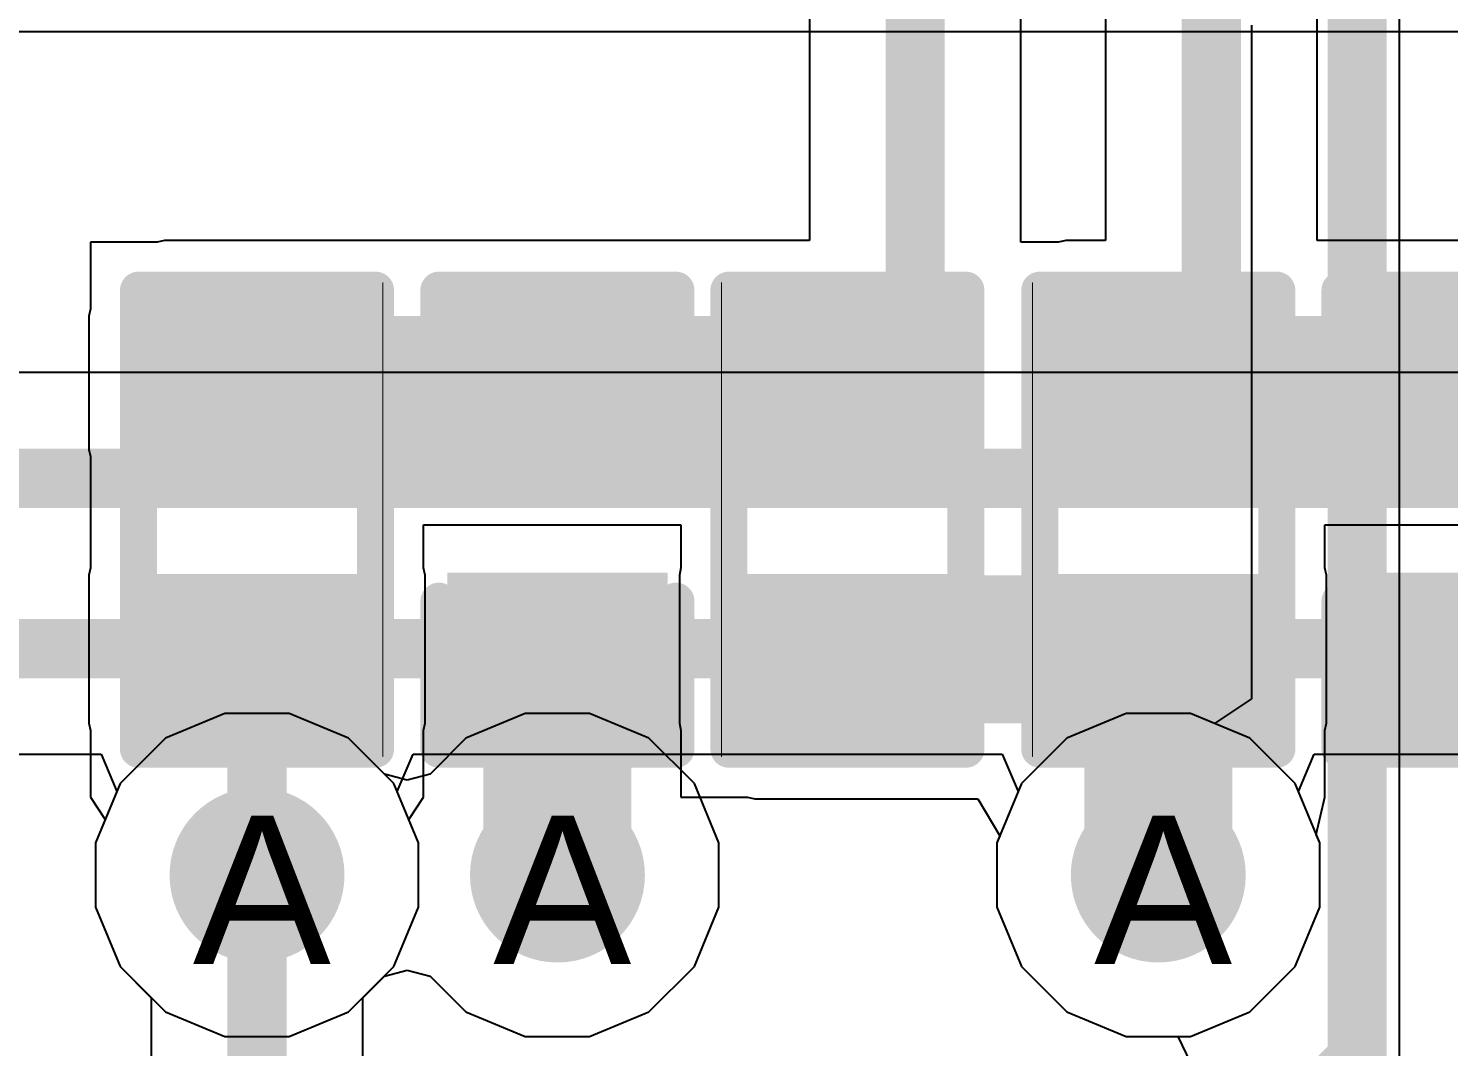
# Model space of a CAD drawing. Header units: inches. Extents: x 0 to 5271, y 0 to 5417.
# Drawn here: x 45.977 to 50.848, y 67.418 to 70.911 of the extents above; entities that cross this region are included whole.
import ezdxf

# ---------------------------------------------------------------- set-up
doc = ezdxf.new("R2010")
doc.units = ezdxf.units.IN
for name, color, linetype in [('Bottom Layer', 5, 'Continuous'), ('Bottom Overlay', 54, 'Continuous'), ('Bottom Paste', 16, 'Continuous'), ('Bottom Solder', 6, 'Continuous'), ('Drill Drawing', 1, 'Continuous'), ('L2_GND1', 16, 'Continuous'), ('L3_SIG1', 76, 'Continuous'), ('L4_PWR', 90, 'Continuous'), ('L5_GND2', 156, 'Continuous'), ('L6_SIG2', 130, 'Continuous'), ('L7_GND3', 216, 'Continuous'), ('Top Layer', 1, 'Continuous'), ('Via Holes', 16, 'Continuous')]:
    doc.layers.add(name, color=color, linetype=linetype)
doc.styles.add('Arial', font='', dxfattribs={"height": 0.2})
doc.styles.get('Arial').set_extended_font_data('Arial')

# ---------------------------------------------------------------- blocks, each defined once
blk = doc.blocks.new('C___0402_B_79')
at = {"layer": 'Bottom Layer'}
for points in [[(-0.2413, 0.3175), (-0.2413, -0.3175), (-0.6985, -0.3175), (-0.6985, 0.3175)], [(0.6985, 0.3175), (0.6985, -0.3175), (0.2413, -0.3175), (0.2413, 0.3175)]]:
    blk.add_hatch(color=5, dxfattribs=at).paths.add_polyline_path(points)
at = {"layer": 'Bottom Paste'}
for points in [[(-0.2413, 0.3175), (-0.2413, -0.3175), (-0.6985, -0.3175), (-0.6985, 0.3175)], [(0.6985, 0.3175), (0.6985, -0.3175), (0.2413, -0.3175), (0.2413, 0.3175)]]:
    blk.add_hatch(color=16, dxfattribs=at).paths.add_polyline_path(points)
at = {"layer": 'Bottom Solder'}
for points in [[(-0.1813, 0.3775), (-0.1813, -0.3775), (-0.7585, -0.3775), (-0.7585, 0.3775)], [(0.7585, 0.3775), (0.7585, -0.3775), (0.1813, -0.3775), (0.1813, 0.3775)]]:
    blk.add_hatch(color=6, dxfattribs=at).paths.add_polyline_path(points)
at = {"layer": 'Bottom Overlay'}
for points in [[(-0.2794, 0.4064, 0.127, 0.127, 0), (-0.7874, 0.4064, 0.127, 0.127, 0)], [(-0.7874, -0.4064, 0.127, 0.127, 0), (-0.7874, 0.4064, 0.127, 0.127, 0)], [(0.7874, 0.4064, 0.127, 0.127, 0), (0.2794, 0.4064, 0.127, 0.127, 0)], [(0.7874, -0.4064, 0.127, 0.127, 0), (0.7874, 0.4064, 0.127, 0.127, 0)], [(-0.2794, -0.4064, 0.127, 0.127, 0), (-0.7874, -0.4064, 0.127, 0.127, 0)], [(0.7874, -0.4064, 0.127, 0.127, 0), (0.2794, -0.4064, 0.127, 0.127, 0)]]:
    blk.add_lwpolyline(points, format="xyseb", dxfattribs=at)
for points in [[(-0.8192, 0.4064, 0.0635, 0.0635, 1), (-0.7557, 0.4064, 0.0635, 0.0635, 1)], [(-0.8192, 0.4064, 0.0635, 0.0635, 1), (-0.7557, 0.4064, 0.0635, 0.0635, 1)], [(-0.3112, 0.4064, 0.0635, 0.0635, 1), (-0.2477, 0.4064, 0.0635, 0.0635, 1)], [(0.2476, 0.4064, 0.0635, 0.0635, 1), (0.3111, 0.4064, 0.0635, 0.0635, 1)], [(0.7556, 0.4064, 0.0635, 0.0635, 1), (0.8191, 0.4064, 0.0635, 0.0635, 1)], [(0.7556, 0.4064, 0.0635, 0.0635, 1), (0.8191, 0.4064, 0.0635, 0.0635, 1)], [(-0.8192, -0.4064, 0.0635, 0.0635, 1), (-0.7557, -0.4064, 0.0635, 0.0635, 1)], [(-0.8192, -0.4064, 0.0635, 0.0635, 1), (-0.7557, -0.4064, 0.0635, 0.0635, 1)], [(-0.3112, -0.4064, 0.0635, 0.0635, 1), (-0.2477, -0.4064, 0.0635, 0.0635, 1)], [(0.2476, -0.4064, 0.0635, 0.0635, 1), (0.3111, -0.4064, 0.0635, 0.0635, 1)], [(0.7556, -0.4064, 0.0635, 0.0635, 1), (0.8191, -0.4064, 0.0635, 0.0635, 1)], [(0.7556, -0.4064, 0.0635, 0.0635, 1), (0.8191, -0.4064, 0.0635, 0.0635, 1)]]:
    blk.add_lwpolyline(points, format="xyseb", close=True, dxfattribs=at)
blk = doc.blocks.new('C___0402_B_80')
at = {"layer": 'Bottom Layer'}
for points in [[(-0.2413, 0.3175), (-0.2413, -0.3175), (-0.6985, -0.3175), (-0.6985, 0.3175)], [(0.6985, 0.3175), (0.6985, -0.3175), (0.2413, -0.3175), (0.2413, 0.3175)]]:
    blk.add_hatch(color=5, dxfattribs=at).paths.add_polyline_path(points)
at = {"layer": 'Bottom Paste'}
for points in [[(-0.2413, 0.3175), (-0.2413, -0.3175), (-0.6985, -0.3175), (-0.6985, 0.3175)], [(0.6985, 0.3175), (0.6985, -0.3175), (0.2413, -0.3175), (0.2413, 0.3175)]]:
    blk.add_hatch(color=16, dxfattribs=at).paths.add_polyline_path(points)
at = {"layer": 'Bottom Solder'}
for points in [[(-0.1813, 0.3775), (-0.1813, -0.3775), (-0.7585, -0.3775), (-0.7585, 0.3775)], [(0.7585, 0.3775), (0.7585, -0.3775), (0.1813, -0.3775), (0.1813, 0.3775)]]:
    blk.add_hatch(color=6, dxfattribs=at).paths.add_polyline_path(points)
at = {"layer": 'Bottom Overlay'}
for points in [[(-0.2794, 0.4064, 0.127, 0.127, 0), (-0.7874, 0.4064, 0.127, 0.127, 0)], [(-0.7874, -0.4064, 0.127, 0.127, 0), (-0.7874, 0.4064, 0.127, 0.127, 0)], [(0.7874, 0.4064, 0.127, 0.127, 0), (0.2794, 0.4064, 0.127, 0.127, 0)], [(0.7874, -0.4064, 0.127, 0.127, 0), (0.7874, 0.4064, 0.127, 0.127, 0)], [(-0.2794, -0.4064, 0.127, 0.127, 0), (-0.7874, -0.4064, 0.127, 0.127, 0)], [(0.7874, -0.4064, 0.127, 0.127, 0), (0.2794, -0.4064, 0.127, 0.127, 0)]]:
    blk.add_lwpolyline(points, format="xyseb", dxfattribs=at)
for points in [[(-0.8192, 0.4064, 0.0635, 0.0635, 1), (-0.7557, 0.4064, 0.0635, 0.0635, 1)], [(-0.8192, 0.4064, 0.0635, 0.0635, 1), (-0.7557, 0.4064, 0.0635, 0.0635, 1)], [(-0.3112, 0.4064, 0.0635, 0.0635, 1), (-0.2477, 0.4064, 0.0635, 0.0635, 1)], [(0.2476, 0.4064, 0.0635, 0.0635, 1), (0.3111, 0.4064, 0.0635, 0.0635, 1)], [(0.7556, 0.4064, 0.0635, 0.0635, 1), (0.8191, 0.4064, 0.0635, 0.0635, 1)], [(0.7556, 0.4064, 0.0635, 0.0635, 1), (0.8191, 0.4064, 0.0635, 0.0635, 1)], [(-0.8192, -0.4064, 0.0635, 0.0635, 1), (-0.7557, -0.4064, 0.0635, 0.0635, 1)], [(-0.8192, -0.4064, 0.0635, 0.0635, 1), (-0.7557, -0.4064, 0.0635, 0.0635, 1)], [(-0.3112, -0.4064, 0.0635, 0.0635, 1), (-0.2477, -0.4064, 0.0635, 0.0635, 1)], [(0.2476, -0.4064, 0.0635, 0.0635, 1), (0.3111, -0.4064, 0.0635, 0.0635, 1)], [(0.7556, -0.4064, 0.0635, 0.0635, 1), (0.8191, -0.4064, 0.0635, 0.0635, 1)], [(0.7556, -0.4064, 0.0635, 0.0635, 1), (0.8191, -0.4064, 0.0635, 0.0635, 1)]]:
    blk.add_lwpolyline(points, format="xyseb", close=True, dxfattribs=at)
blk = doc.blocks.new('R___0402_B_124')
at = {"layer": 'Bottom Layer'}
for points in [[(-0.2413, 0.3175), (-0.2413, -0.3175), (-0.6985, -0.3175), (-0.6985, 0.3175)], [(0.6985, 0.3175), (0.6985, -0.3175), (0.2413, -0.3175), (0.2413, 0.3175)]]:
    blk.add_hatch(color=5, dxfattribs=at).paths.add_polyline_path(points)
at = {"layer": 'Bottom Paste'}
for points in [[(-0.2413, 0.3175), (-0.2413, -0.3175), (-0.6985, -0.3175), (-0.6985, 0.3175)], [(0.6985, 0.3175), (0.6985, -0.3175), (0.2413, -0.3175), (0.2413, 0.3175)]]:
    blk.add_hatch(color=16, dxfattribs=at).paths.add_polyline_path(points)
at = {"layer": 'Bottom Solder'}
for points in [[(-0.1863, 0.3725), (-0.1863, -0.3725), (-0.7535, -0.3725), (-0.7535, 0.3725)], [(0.7535, 0.3725), (0.7535, -0.3725), (0.1863, -0.3725), (0.1863, 0.3725)]]:
    blk.add_hatch(color=6, dxfattribs=at).paths.add_polyline_path(points)
at = {"layer": 'Bottom Overlay'}
for points in [[(-0.7874, -0.4064, 0.127, 0.127, 0), (-0.7874, 0.4064, 0.127, 0.127, 0)], [(0.7874, 0.4064, 0.127, 0.127, 0), (-0.7874, 0.4064, 0.127, 0.127, 0)], [(0.7874, -0.4064, 0.127, 0.127, 0), (0.7874, 0.4064, 0.127, 0.127, 0)], [(0.8128, 0.4318, 0.00323, 0.00323, 0), (-0.8128, 0.4318, 0.00323, 0.00323, 0)], [(0.7874, -0.4064, 0.127, 0.127, 0), (-0.7874, -0.4064, 0.127, 0.127, 0)]]:
    blk.add_lwpolyline(points, format="xyseb", dxfattribs=at)
for points in [[(-0.8192, 0.4064, 0.0635, 0.0635, 1), (-0.7557, 0.4064, 0.0635, 0.0635, 1)], [(-0.8192, 0.4064, 0.0635, 0.0635, 1), (-0.7557, 0.4064, 0.0635, 0.0635, 1)], [(0.7556, 0.4064, 0.0635, 0.0635, 1), (0.8191, 0.4064, 0.0635, 0.0635, 1)], [(0.7556, 0.4064, 0.0635, 0.0635, 1), (0.8191, 0.4064, 0.0635, 0.0635, 1)], [(-0.8136, 0.4318, 0.00161, 0.00161, 1), (-0.812, 0.4318, 0.00161, 0.00161, 1)], [(0.812, 0.4318, 0.00161, 0.00161, 1), (0.8136, 0.4318, 0.00161, 0.00161, 1)], [(-0.8192, -0.4064, 0.0635, 0.0635, 1), (-0.7557, -0.4064, 0.0635, 0.0635, 1)], [(-0.8192, -0.4064, 0.0635, 0.0635, 1), (-0.7557, -0.4064, 0.0635, 0.0635, 1)], [(0.7556, -0.4064, 0.0635, 0.0635, 1), (0.8191, -0.4064, 0.0635, 0.0635, 1)], [(0.7556, -0.4064, 0.0635, 0.0635, 1), (0.8191, -0.4064, 0.0635, 0.0635, 1)]]:
    blk.add_lwpolyline(points, format="xyseb", close=True, dxfattribs=at)
blk = doc.blocks.new('R___0402_B_160')
at = {"layer": 'Bottom Layer'}
for points in [[(-0.2413, 0.3175), (-0.2413, -0.3175), (-0.6985, -0.3175), (-0.6985, 0.3175)], [(0.6985, 0.3175), (0.6985, -0.3175), (0.2413, -0.3175), (0.2413, 0.3175)]]:
    blk.add_hatch(color=5, dxfattribs=at).paths.add_polyline_path(points)
at = {"layer": 'Bottom Paste'}
for points in [[(-0.2413, 0.3175), (-0.2413, -0.3175), (-0.6985, -0.3175), (-0.6985, 0.3175)], [(0.6985, 0.3175), (0.6985, -0.3175), (0.2413, -0.3175), (0.2413, 0.3175)]]:
    blk.add_hatch(color=16, dxfattribs=at).paths.add_polyline_path(points)
at = {"layer": 'Bottom Solder'}
for points in [[(-0.1863, 0.3725), (-0.1863, -0.3725), (-0.7535, -0.3725), (-0.7535, 0.3725)], [(0.7535, 0.3725), (0.7535, -0.3725), (0.1863, -0.3725), (0.1863, 0.3725)]]:
    blk.add_hatch(color=6, dxfattribs=at).paths.add_polyline_path(points)
at = {"layer": 'Bottom Overlay'}
for points in [[(-0.7874, 0.4064, 0.127, 0.127, 0), (0.7874, 0.4064, 0.127, 0.127, 0)], [(-0.7874, 0.4064, 0.127, 0.127, 0), (-0.7874, -0.4064, 0.127, 0.127, 0)], [(0.7874, 0.4064, 0.127, 0.127, 0), (0.7874, -0.4064, 0.127, 0.127, 0)], [(-0.8128, 0.4318, 0.00323, 0.00323, 0), (0.8128, 0.4318, 0.00323, 0.00323, 0)], [(-0.7874, -0.4064, 0.127, 0.127, 0), (0.7874, -0.4064, 0.127, 0.127, 0)]]:
    blk.add_lwpolyline(points, format="xyseb", dxfattribs=at)
for points in [[(-0.8192, 0.4064, 0.0635, 0.0635, 1), (-0.7557, 0.4064, 0.0635, 0.0635, 1)], [(-0.8192, 0.4064, 0.0635, 0.0635, 1), (-0.7557, 0.4064, 0.0635, 0.0635, 1)], [(0.7556, 0.4064, 0.0635, 0.0635, 1), (0.8191, 0.4064, 0.0635, 0.0635, 1)], [(0.7556, 0.4064, 0.0635, 0.0635, 1), (0.8191, 0.4064, 0.0635, 0.0635, 1)], [(-0.8136, 0.4318, 0.00161, 0.00161, 1), (-0.812, 0.4318, 0.00161, 0.00161, 1)], [(0.812, 0.4318, 0.00161, 0.00161, 1), (0.8136, 0.4318, 0.00161, 0.00161, 1)], [(-0.8192, -0.4064, 0.0635, 0.0635, 1), (-0.7557, -0.4064, 0.0635, 0.0635, 1)], [(-0.8192, -0.4064, 0.0635, 0.0635, 1), (-0.7557, -0.4064, 0.0635, 0.0635, 1)], [(0.7556, -0.4064, 0.0635, 0.0635, 1), (0.8191, -0.4064, 0.0635, 0.0635, 1)], [(0.7556, -0.4064, 0.0635, 0.0635, 1), (0.8191, -0.4064, 0.0635, 0.0635, 1)]]:
    blk.add_lwpolyline(points, format="xyseb", close=True, dxfattribs=at)
blk = doc.blocks.new('R___0402_B_360')
at = {"layer": 'Bottom Layer'}
for points in [[(-0.2413, 0.3175), (-0.2413, -0.3175), (-0.6985, -0.3175), (-0.6985, 0.3175)], [(0.6985, 0.3175), (0.6985, -0.3175), (0.2413, -0.3175), (0.2413, 0.3175)]]:
    blk.add_hatch(color=5, dxfattribs=at).paths.add_polyline_path(points)
at = {"layer": 'Bottom Paste'}
for points in [[(-0.2413, 0.3175), (-0.2413, -0.3175), (-0.6985, -0.3175), (-0.6985, 0.3175)], [(0.6985, 0.3175), (0.6985, -0.3175), (0.2413, -0.3175), (0.2413, 0.3175)]]:
    blk.add_hatch(color=16, dxfattribs=at).paths.add_polyline_path(points)
at = {"layer": 'Bottom Solder'}
for points in [[(-0.1863, 0.3725), (-0.1863, -0.3725), (-0.7535, -0.3725), (-0.7535, 0.3725)], [(0.7535, 0.3725), (0.7535, -0.3725), (0.1863, -0.3725), (0.1863, 0.3725)]]:
    blk.add_hatch(color=6, dxfattribs=at).paths.add_polyline_path(points)
at = {"layer": 'Bottom Overlay'}
for points in [[(-0.7874, 0.4064, 0.127, 0.127, 0), (0.7874, 0.4064, 0.127, 0.127, 0)], [(-0.7874, 0.4064, 0.127, 0.127, 0), (-0.7874, -0.4064, 0.127, 0.127, 0)], [(0.7874, 0.4064, 0.127, 0.127, 0), (0.7874, -0.4064, 0.127, 0.127, 0)], [(-0.8128, 0.4318, 0.00323, 0.00323, 0), (0.8128, 0.4318, 0.00323, 0.00323, 0)], [(-0.7874, -0.4064, 0.127, 0.127, 0), (0.7874, -0.4064, 0.127, 0.127, 0)]]:
    blk.add_lwpolyline(points, format="xyseb", dxfattribs=at)
for points in [[(-0.8191, 0.4064, 0.0635, 0.0635, 1), (-0.7556, 0.4064, 0.0635, 0.0635, 1)], [(-0.8191, 0.4064, 0.0635, 0.0635, 1), (-0.7556, 0.4064, 0.0635, 0.0635, 1)], [(0.7557, 0.4064, 0.0635, 0.0635, 1), (0.8192, 0.4064, 0.0635, 0.0635, 1)], [(0.7557, 0.4064, 0.0635, 0.0635, 1), (0.8192, 0.4064, 0.0635, 0.0635, 1)], [(-0.8136, 0.4318, 0.00161, 0.00161, 1), (-0.812, 0.4318, 0.00161, 0.00161, 1)], [(0.812, 0.4318, 0.00161, 0.00161, 1), (0.8136, 0.4318, 0.00161, 0.00161, 1)], [(-0.8191, -0.4064, 0.0635, 0.0635, 1), (-0.7556, -0.4064, 0.0635, 0.0635, 1)], [(-0.8191, -0.4064, 0.0635, 0.0635, 1), (-0.7556, -0.4064, 0.0635, 0.0635, 1)], [(0.7557, -0.4064, 0.0635, 0.0635, 1), (0.8192, -0.4064, 0.0635, 0.0635, 1)], [(0.7557, -0.4064, 0.0635, 0.0635, 1), (0.8192, -0.4064, 0.0635, 0.0635, 1)]]:
    blk.add_lwpolyline(points, format="xyseb", close=True, dxfattribs=at)

msp = doc.modelspace()

# ---------------------------------------------------------------- hatches: boundary and pattern name
at = {"layer": 'Bottom Layer'}
for points in [[(46.4439, 69.4669), (49.1395, 69.4669), (49.1395, 69.9241), (46.4439, 69.9241)], [(49.5349, 69.4669), (52.2305, 69.4669), (52.2305, 69.9241), (49.5349, 69.9241)], [(47.0789, 69.0351), (46.4439, 69.0351), (46.4439, 68.5271), (47.0789, 68.5271)], [(48.1092, 69.0351), (47.4742, 69.0351), (47.4742, 68.5271), (48.1092, 68.5271)], [(48.4687, 68.5271), (50.1699, 68.5271), (50.1699, 69.0351), (48.4687, 69.0351)], [(50.1699, 69.0351), (49.5349, 69.0351), (49.5349, 68.5271), (50.1699, 68.5271)], [(50.5808, 68.5271), (53.2765, 68.5271), (53.2765, 69.0351), (50.5808, 69.0351)]]:
    msp.add_hatch(color=5, dxfattribs=at).paths.add_polyline_path(points)
h = msp.add_hatch(color=5, dxfattribs=at)
edge = h.paths.add_edge_path()
edge.add_arc((46.7614, 68.0064), 0.3, 0, 360)
h = msp.add_hatch(color=5, dxfattribs=at)
edge = h.paths.add_edge_path()
edge.add_arc((47.7917, 68.0064), 0.3, 0, 360)
h = msp.add_hatch(color=5, dxfattribs=at)
edge = h.paths.add_edge_path()
edge.add_arc((49.8524, 68.0064), 0.3, 0, 360)
at = {"layer": 'L2_GND1'}
h = msp.add_hatch(color=16, dxfattribs=at)
edge = h.paths.add_edge_path()
edge.add_arc((46.7614, 68.0064), 0.3, 0, 360)
h = msp.add_hatch(color=16, dxfattribs=at)
edge = h.paths.add_edge_path()
edge.add_arc((47.7917, 68.0064), 0.3, 0, 360)
h = msp.add_hatch(color=16, dxfattribs=at)
edge = h.paths.add_edge_path()
edge.add_arc((49.8524, 68.0064), 0.3, 0, 360)
at = {"layer": 'L3_SIG1'}
h = msp.add_hatch(color=76, dxfattribs=at)
edge = h.paths.add_edge_path()
edge.add_arc((46.7614, 68.0064), 0.3, 0, 360)
h = msp.add_hatch(color=76, dxfattribs=at)
edge = h.paths.add_edge_path()
edge.add_arc((47.7917, 68.0064), 0.3, 0, 360)
h = msp.add_hatch(color=76, dxfattribs=at)
edge = h.paths.add_edge_path()
edge.add_arc((49.8524, 68.0064), 0.3, 0, 360)
at = {"layer": 'L4_PWR'}
h = msp.add_hatch(color=90, dxfattribs=at)
edge = h.paths.add_edge_path()
edge.add_arc((46.7614, 68.0064), 0.3, 0, 360)
h = msp.add_hatch(color=90, dxfattribs=at)
edge = h.paths.add_edge_path()
edge.add_arc((47.7917, 68.0064), 0.3, 0, 360)
h = msp.add_hatch(color=90, dxfattribs=at)
edge = h.paths.add_edge_path()
edge.add_arc((49.8524, 68.0064), 0.3, 0, 360)
at = {"layer": 'L5_GND2'}
h = msp.add_hatch(color=156, dxfattribs=at)
edge = h.paths.add_edge_path()
edge.add_arc((46.7614, 68.0064), 0.3, 0, 360)
h = msp.add_hatch(color=156, dxfattribs=at)
edge = h.paths.add_edge_path()
edge.add_arc((47.7917, 68.0064), 0.3, 0, 360)
h = msp.add_hatch(color=156, dxfattribs=at)
edge = h.paths.add_edge_path()
edge.add_arc((49.8524, 68.0064), 0.3, 0, 360)
at = {"layer": 'L6_SIG2'}
h = msp.add_hatch(color=130, dxfattribs=at)
edge = h.paths.add_edge_path()
edge.add_arc((46.7614, 68.0064), 0.3, 0, 360)
h = msp.add_hatch(color=130, dxfattribs=at)
edge = h.paths.add_edge_path()
edge.add_arc((47.7917, 68.0064), 0.3, 0, 360)
h = msp.add_hatch(color=130, dxfattribs=at)
edge = h.paths.add_edge_path()
edge.add_arc((49.8524, 68.0064), 0.3, 0, 360)
at = {"layer": 'L7_GND3'}
h = msp.add_hatch(color=216, dxfattribs=at)
edge = h.paths.add_edge_path()
edge.add_arc((46.7614, 68.0064), 0.3, 0, 360)
h = msp.add_hatch(color=216, dxfattribs=at)
edge = h.paths.add_edge_path()
edge.add_arc((47.7917, 68.0064), 0.3, 0, 360)
h = msp.add_hatch(color=216, dxfattribs=at)
edge = h.paths.add_edge_path()
edge.add_arc((49.8524, 68.0064), 0.3, 0, 360)
at = {"layer": 'Top Layer'}
h = msp.add_hatch(color=1, dxfattribs=at)
edge = h.paths.add_edge_path()
edge.add_arc((46.7614, 68.0064), 0.3, 0, 360)
h = msp.add_hatch(color=1, dxfattribs=at)
edge = h.paths.add_edge_path()
edge.add_arc((47.7917, 68.0064), 0.3, 0, 360)
h = msp.add_hatch(color=1, dxfattribs=at)
edge = h.paths.add_edge_path()
edge.add_arc((49.8524, 68.0064), 0.3, 0, 360)
at = {"layer": 'Via Holes'}
h = msp.add_hatch(color=7, dxfattribs=at)
edge = h.paths.add_edge_path()
edge.add_arc((46.7614, 68.0064), 0.15, 0, 360)
h = msp.add_hatch(color=7, dxfattribs=at)
edge = h.paths.add_edge_path()
edge.add_arc((47.7917, 68.0064), 0.15, 0, 360)
h = msp.add_hatch(color=7, dxfattribs=at)
edge = h.paths.add_edge_path()
edge.add_arc((49.8524, 68.0064), 0.15, 0, 360)

# ---------------------------------------------------------------- linework, layer by layer
at = {"layer": 'Bottom Layer'}
for p, q in [((49.6717, 73.9174), (49.6717, 70.183)), ((50.3969, 70.183), (50.3969, 73.9174)), ((49.3811, 70.1781), (49.3811, 73.7905)), ((48.6559, 73.6403), (48.6559, 70.183)), ((46.4189, 70.1781), (46.1899, 70.1781)), ((46.1899, 70.1781), (46.1899, 69.9491)), ((46.4439, 70.183), (46.4189, 70.1781)), ((48.6559, 70.183), (46.4439, 70.183)), ((49.5099, 70.1781), (49.3811, 70.1781)), ((49.5349, 70.183), (49.5099, 70.1781)), ((49.6717, 70.183), (49.5349, 70.183)), ((52.2305, 70.183), (50.3969, 70.183)), ((46.1899, 69.9491), (46.1849, 69.9241)), ((46.1849, 69.9241), (46.1849, 69.4669)), ((46.1849, 69.4669), (46.1899, 69.4419)), ((46.1899, 69.4419), (46.1899, 69.0601)), ((47.3329, 69.0601), (47.3329, 69.2079)), ((47.3329, 69.2079), (48.2147, 69.2079)), ((48.2147, 69.2079), (48.2147, 69.0601)), ((50.4239, 69.0601), (50.4239, 69.2079)), ((50.4239, 69.2079), (52.2305, 69.2079)), ((46.1899, 69.0601), (46.1849, 69.0351)), ((46.1849, 69.0351), (46.1849, 68.5271)), ((47.3379, 69.0351), (47.3329, 69.0601)), ((47.3379, 68.5271), (47.3379, 69.0351)), ((48.2147, 69.0601), (48.2098, 69.0351)), ((48.2098, 69.0351), (48.2098, 68.5271)), ((50.4288, 69.0351), (50.4239, 69.0601)), ((50.4288, 68.5271), (50.4288, 69.0351)), ((46.1849, 68.5271), (46.1899, 68.5021)), ((46.1899, 68.5021), (46.1899, 68.2731)), ((47.3329, 68.5021), (47.3379, 68.5271)), ((47.3329, 68.2731), (47.3329, 68.5021)), ((48.2098, 68.5271), (48.2147, 68.5021)), ((48.2147, 68.5021), (48.2147, 68.2731)), ((50.4239, 68.5021), (50.4288, 68.5271)), ((50.4239, 68.2731), (50.4239, 68.5021)), ((46.1899, 68.2731), (46.1899, 68.2731)), ((46.1899, 68.2731), (46.2407, 68.197)), ((47.2821, 68.197), (47.3329, 68.2731)), ((47.3329, 68.2731), (47.3329, 68.2731)), ((48.2147, 68.2731), (48.4437, 68.2731)), ((48.4437, 68.2731), (48.4687, 68.2681)), ((48.4687, 68.2681), (49.233, 68.2681)), ((49.233, 68.2681), (49.3085, 68.1411)), ((50.3942, 68.1461), (50.4239, 68.2731)), ((50.4239, 68.2731), (50.4239, 68.2731)), ((46.2407, 68.197), (46.2074, 68.1166)), ((47.3154, 68.1166), (47.2821, 68.197)), ((50.4064, 68.1166), (50.3942, 68.1461)), ((46.2074, 68.1166), (46.2074, 67.8962)), ((47.3154, 67.8962), (47.3154, 68.1166)), ((49.3085, 68.1411), (49.2984, 68.1166)), ((49.2984, 68.1166), (49.2984, 67.8962)), ((50.4064, 67.8962), (50.4064, 68.1166)), ((46.2074, 67.8962), (46.2917, 67.6926)), ((47.2311, 67.6926), (47.3154, 67.8962)), ((49.2984, 67.8962), (49.3827, 67.6926)), ((50.322, 67.6926), (50.4064, 67.8962)), ((46.2917, 67.6926), (46.4476, 67.5367)), ((47.0752, 67.5367), (47.2311, 67.6926)), ((49.3827, 67.6926), (49.5386, 67.5367)), ((50.1662, 67.5367), (50.322, 67.6926)), ((46.4476, 67.5367), (46.6512, 67.4524)), ((46.8716, 67.4524), (47.0752, 67.5367)), ((49.5386, 67.5367), (49.7422, 67.4524)), ((49.9626, 67.4524), (50.1662, 67.5367)), ((46.6512, 67.4524), (46.8716, 67.4524)), ((49.7422, 67.4524), (49.9626, 67.4524))]:
    msp.add_line(p, q, dxfattribs=at)
for points in [[(50.0343, 69.8225, 0.2032, 0.2032, 0), (50.0343, 74.3383, 0.2032, 0.2032, 0)], [(49.0185, 69.7313, 0.2032, 0.2032, 0), (49.0185, 73.7905, 0.2032, 0.2032, 0)], [(49.9073, 69.6955, 0.2032, 0.2032, 0), (50.0343, 69.8225, 0.2032, 0.2032, 0)], [(48.7862, 69.7313, 0.2032, 0.2032, 0), (48.822, 69.6955, 0.2032, 0.2032, 0)], [(49.8524, 69.6955, 0.2032, 0.2032, 0), (49.9073, 69.6955, 0.2032, 0.2032, 0)], [(47.7917, 68.0064, 0.508, 0.508, 0), (47.7917, 68.7557, 0.508, 0.508, 0)], [(49.8524, 68.0064, 0.508, 0.508, 0), (49.8524, 68.7557, 0.508, 0.508, 0)], [(46.7614, 68.0064, 0.2032, 0.2032, 0), (46.7614, 68.7557, 0.2032, 0.2032, 0)]]:
    msp.add_lwpolyline(points, format="xyseb", dxfattribs=at)
for points in [[(49.9835, 69.8225, 0.1016, 0.1016, 1), (50.0851, 69.8225, 0.1016, 0.1016, 1)], [(49.9835, 69.8225, 0.1016, 0.1016, 1), (50.0851, 69.8225, 0.1016, 0.1016, 1)], [(48.7354, 69.7313, 0.1016, 0.1016, 1), (48.837, 69.7313, 0.1016, 0.1016, 1)], [(48.9677, 69.7313, 0.1016, 0.1016, 1), (49.0693, 69.7313, 0.1016, 0.1016, 1)], [(48.7712, 69.6955, 0.1016, 0.1016, 1), (48.8728, 69.6955, 0.1016, 0.1016, 1)], [(49.8016, 69.6955, 0.1016, 0.1016, 1), (49.9032, 69.6955, 0.1016, 0.1016, 1)], [(49.8565, 69.6955, 0.1016, 0.1016, 1), (49.9581, 69.6955, 0.1016, 0.1016, 1)], [(49.8565, 69.6955, 0.1016, 0.1016, 1), (49.9581, 69.6955, 0.1016, 0.1016, 1)], [(47.6647, 68.7557, 0.254, 0.254, 1), (47.9187, 68.7557, 0.254, 0.254, 1)], [(49.7254, 68.7557, 0.254, 0.254, 1), (49.9794, 68.7557, 0.254, 0.254, 1)], [(46.7106, 68.7557, 0.1016, 0.1016, 1), (46.8122, 68.7557, 0.1016, 0.1016, 1)], [(47.6647, 68.0064, 0.254, 0.254, 1), (47.9187, 68.0064, 0.254, 0.254, 1)], [(49.7254, 68.0064, 0.254, 0.254, 1), (49.9794, 68.0064, 0.254, 0.254, 1)], [(46.7106, 68.0064, 0.1016, 0.1016, 1), (46.8122, 68.0064, 0.1016, 0.1016, 1)]]:
    msp.add_lwpolyline(points, format="xyseb", close=True, dxfattribs=at)
at = {"layer": 'L2_GND1'}
for p, q in [((46.6512, 68.5604), (46.4476, 68.476)), ((46.8716, 68.5604), (46.6512, 68.5604)), ((47.0752, 68.476), (46.8716, 68.5604)), ((49.7422, 68.5604), (49.5386, 68.476)), ((49.9626, 68.5604), (49.7422, 68.5604)), ((50.1662, 68.476), (49.9626, 68.5604)), ((46.4476, 68.476), (46.2917, 68.3202)), ((47.2311, 68.3202), (47.0752, 68.476)), ((49.5386, 68.476), (49.3827, 68.3202)), ((50.322, 68.3202), (50.1662, 68.476)), ((46.2917, 68.3202), (46.2074, 68.1166)), ((47.3154, 68.1166), (47.2311, 68.3202)), ((49.3827, 68.3202), (49.2984, 68.1166)), ((50.4064, 68.1166), (50.322, 68.3202)), ((46.2074, 68.1166), (46.2074, 67.8962)), ((47.3154, 67.8962), (47.3154, 68.1166)), ((49.2984, 68.1166), (49.2984, 67.8962)), ((50.4064, 67.8962), (50.4064, 68.1166)), ((46.2074, 67.8962), (46.2917, 67.6926)), ((47.2311, 67.6926), (47.3154, 67.8962)), ((49.2984, 67.8962), (49.3827, 67.6926)), ((50.322, 67.6926), (50.4064, 67.8962)), ((46.2917, 67.6926), (46.3988, 67.5855)), ((47.124, 67.5855), (47.2311, 67.6926)), ((49.3827, 67.6926), (49.5386, 67.5367)), ((50.1662, 67.5367), (50.322, 67.6926)), ((46.3988, 67.5855), (46.3988, 48.477)), ((47.124, 48.6272), (47.124, 67.5855)), ((49.5386, 67.5367), (49.7422, 67.4524)), ((49.9626, 67.4524), (50.1662, 67.5367)), ((49.7422, 67.4524), (49.9626, 67.4524))]:
    msp.add_line(p, q, dxfattribs=at)
msp.add_lwpolyline([(46.7614, 48.477, 0.2032, 0.2032, 0), (46.7614, 68.0064, 0.2032, 0.2032, 0)], format="xyseb", dxfattribs=at)
msp.add_lwpolyline([(46.7106, 68.0064, 0.1016, 0.1016, 1), (46.8122, 68.0064, 0.1016, 0.1016, 1)], format="xyseb", close=True, dxfattribs=at)
at = {"layer": 'L3_SIG1'}
for p, q in [((43.6536, 70.9002), (59.552, 70.9002)), ((59.4804, 69.73), (41.5629, 69.73)), ((17.8032, 68.4206), (46.2263, 68.4206)), ((46.2263, 68.4206), (46.2807, 68.2936)), ((47.2421, 68.2936), (47.2965, 68.4206)), ((47.2965, 68.4206), (49.3172, 68.4206)), ((49.3172, 68.4206), (49.3717, 68.2936)), ((50.333, 68.2936), (50.3875, 68.4206)), ((50.3875, 68.4206), (53.4385, 68.4206)), ((46.2807, 68.2936), (46.2074, 68.1166)), ((47.3154, 68.1166), (47.2421, 68.2936)), ((49.3717, 68.2936), (49.2984, 68.1166)), ((50.4064, 68.1166), (50.333, 68.2936)), ((46.2074, 68.1166), (46.2074, 67.8962)), ((47.3154, 67.8962), (47.3154, 68.1166)), ((49.2984, 68.1166), (49.2984, 67.8962)), ((50.4064, 67.8962), (50.4064, 68.1166)), ((46.2074, 67.8962), (46.2917, 67.6926)), ((47.2311, 67.6926), (47.3154, 67.8962)), ((49.2984, 67.8962), (49.3827, 67.6926)), ((50.322, 67.6926), (50.4064, 67.8962)), ((46.2917, 67.6926), (46.4476, 67.5367)), ((47.0752, 67.5367), (47.2311, 67.6926)), ((49.3827, 67.6926), (49.5386, 67.5367)), ((50.1662, 67.5367), (50.322, 67.6926)), ((46.4476, 67.5367), (46.6512, 67.4524)), ((46.8716, 67.4524), (47.0752, 67.5367)), ((49.5386, 67.5367), (49.7422, 67.4524)), ((49.9626, 67.4524), (50.1662, 67.5367)), ((46.6512, 67.4524), (46.8716, 67.4524)), ((49.7422, 67.4524), (49.9626, 67.4524))]:
    msp.add_line(p, q, dxfattribs=at)
for points in [[(17.5514, 69.3674, 0.2032, 0.2032, 0), (60.9092, 69.3674, 0.2032, 0.2032, 0)], [(17.653, 68.7832, 0.2032, 0.2032, 0), (61.5696, 68.7832, 0.2032, 0.2032, 0)]]:
    msp.add_lwpolyline(points, format="xyseb", dxfattribs=at)
at = {"layer": 'L4_PWR'}
for p, q in [((50.6785, 74.114), (50.6785, 67.2338)), ((46.6512, 68.5604), (46.4476, 68.476)), ((46.8716, 68.5604), (46.6512, 68.5604)), ((47.0752, 68.476), (46.8716, 68.5604)), ((47.6815, 68.5604), (47.4779, 68.476)), ((47.9019, 68.5604), (47.6815, 68.5604)), ((48.1055, 68.476), (47.9019, 68.5604)), ((46.4476, 68.476), (46.2917, 68.3202)), ((47.1982, 68.353), (47.0752, 68.476)), ((47.4779, 68.476), (47.3549, 68.353)), ((48.2614, 68.3202), (48.1055, 68.476)), ((47.2766, 68.3323), (47.1982, 68.353)), ((47.3549, 68.353), (47.2766, 68.3323)), ((46.2917, 68.3202), (46.2074, 68.1166)), ((48.3457, 68.1166), (48.2614, 68.3202)), ((46.2074, 68.1166), (46.2074, 67.8962)), ((48.3457, 67.8962), (48.3457, 68.1166)), ((46.2074, 67.8962), (46.2917, 67.6926)), ((48.2614, 67.6926), (48.3457, 67.8962)), ((46.2917, 67.6926), (46.4476, 67.5367)), ((47.0752, 67.5367), (47.1982, 67.6597)), ((47.1982, 67.6597), (47.2766, 67.6805)), ((47.2766, 67.6805), (47.3549, 67.6597)), ((47.3549, 67.6597), (47.4779, 67.5367)), ((48.1055, 67.5367), (48.2614, 67.6926)), ((46.4476, 67.5367), (46.6512, 67.4524)), ((46.8716, 67.4524), (47.0752, 67.5367)), ((47.4779, 67.5367), (47.6815, 67.4524)), ((47.9019, 67.4524), (48.1055, 67.5367)), ((46.6512, 67.4524), (46.8716, 67.4524)), ((47.6815, 67.4524), (47.9019, 67.4524))]:
    msp.add_line(p, q, dxfattribs=at)
at = {"layer": 'L5_GND2'}
for p, q in [((46.6512, 68.5604), (46.4476, 68.476)), ((46.8716, 68.5604), (46.6512, 68.5604)), ((47.0752, 68.476), (46.8716, 68.5604)), ((49.7422, 68.5604), (49.5386, 68.476)), ((49.9626, 68.5604), (49.7422, 68.5604)), ((50.1662, 68.476), (49.9626, 68.5604)), ((46.4476, 68.476), (46.2917, 68.3202)), ((47.2311, 68.3202), (47.0752, 68.476)), ((49.5386, 68.476), (49.3827, 68.3202)), ((50.322, 68.3202), (50.1662, 68.476)), ((46.2917, 68.3202), (46.2074, 68.1166)), ((47.3154, 68.1166), (47.2311, 68.3202)), ((49.3827, 68.3202), (49.2984, 68.1166)), ((50.4064, 68.1166), (50.322, 68.3202)), ((46.2074, 68.1166), (46.2074, 67.8962)), ((47.3154, 67.8962), (47.3154, 68.1166)), ((49.2984, 68.1166), (49.2984, 67.8962)), ((50.4064, 67.8962), (50.4064, 68.1166)), ((46.2074, 67.8962), (46.2917, 67.6926)), ((47.2311, 67.6926), (47.3154, 67.8962)), ((49.2984, 67.8962), (49.3827, 67.6926)), ((50.322, 67.6926), (50.4064, 67.8962)), ((46.2917, 67.6926), (46.4476, 67.5367)), ((47.0752, 67.5367), (47.2311, 67.6926)), ((49.3827, 67.6926), (49.5386, 67.5367)), ((50.1662, 67.5367), (50.322, 67.6926)), ((46.4476, 67.5367), (46.6512, 67.4524)), ((46.8716, 67.4524), (47.0752, 67.5367)), ((49.5386, 67.5367), (49.7422, 67.4524)), ((49.9626, 67.4524), (50.1662, 67.5367)), ((46.6512, 67.4524), (46.8716, 67.4524)), ((49.7422, 67.4524), (49.9626, 67.4524))]:
    msp.add_line(p, q, dxfattribs=at)
at = {"layer": 'L6_SIG2'}
for p, q in [((46.6512, 68.5604), (46.4476, 68.476)), ((46.8716, 68.5604), (46.6512, 68.5604)), ((47.0752, 68.476), (46.8716, 68.5604)), ((49.7422, 68.5604), (49.5386, 68.476)), ((49.9626, 68.5604), (49.7422, 68.5604)), ((50.1662, 68.476), (49.9626, 68.5604)), ((46.4476, 68.476), (46.2917, 68.3202)), ((47.2311, 68.3202), (47.0752, 68.476)), ((49.5386, 68.476), (49.3827, 68.3202)), ((50.322, 68.3202), (50.1662, 68.476)), ((46.2917, 68.3202), (46.2074, 68.1166)), ((47.3154, 68.1166), (47.2311, 68.3202)), ((49.3827, 68.3202), (49.2984, 68.1166)), ((50.4064, 68.1166), (50.322, 68.3202)), ((46.2074, 68.1166), (46.2074, 67.8962)), ((47.3154, 67.8962), (47.3154, 68.1166)), ((49.2984, 68.1166), (49.2984, 67.8962)), ((50.4064, 67.8962), (50.4064, 68.1166)), ((46.2074, 67.8962), (46.2917, 67.6926)), ((47.2311, 67.6926), (47.3154, 67.8962)), ((49.2984, 67.8962), (49.3827, 67.6926)), ((50.322, 67.6926), (50.4064, 67.8962)), ((46.2917, 67.6926), (46.4476, 67.5367)), ((47.0752, 67.5367), (47.2311, 67.6926)), ((49.3827, 67.6926), (49.5386, 67.5367)), ((50.1662, 67.5367), (50.322, 67.6926)), ((46.4476, 67.5367), (46.6512, 67.4524)), ((46.8716, 67.4524), (47.0752, 67.5367)), ((49.5386, 67.5367), (49.7422, 67.4524)), ((49.9626, 67.4524), (50.1662, 67.5367)), ((46.6512, 67.4524), (46.8716, 67.4524)), ((49.7422, 67.4524), (49.9626, 67.4524))]:
    msp.add_line(p, q, dxfattribs=at)
at = {"layer": 'L7_GND3'}
for p, q in [((46.6512, 68.5604), (46.4476, 68.476)), ((46.8716, 68.5604), (46.6512, 68.5604)), ((47.0752, 68.476), (46.8716, 68.5604)), ((49.7422, 68.5604), (49.5386, 68.476)), ((49.9626, 68.5604), (49.7422, 68.5604)), ((50.1662, 68.476), (49.9626, 68.5604)), ((46.4476, 68.476), (46.2917, 68.3202)), ((47.2311, 68.3202), (47.0752, 68.476)), ((49.5386, 68.476), (49.3827, 68.3202)), ((50.322, 68.3202), (50.1662, 68.476)), ((46.2917, 68.3202), (46.2074, 68.1166)), ((47.3154, 68.1166), (47.2311, 68.3202)), ((49.3827, 68.3202), (49.2984, 68.1166)), ((50.4064, 68.1166), (50.322, 68.3202)), ((46.2074, 68.1166), (46.2074, 67.8962)), ((47.3154, 67.8962), (47.3154, 68.1166)), ((49.2984, 68.1166), (49.2984, 67.8962)), ((50.4064, 67.8962), (50.4064, 68.1166)), ((46.2074, 67.8962), (46.2917, 67.6926)), ((47.2311, 67.6926), (47.3154, 67.8962)), ((49.2984, 67.8962), (49.3827, 67.6926)), ((50.322, 67.6926), (50.4064, 67.8962)), ((46.2917, 67.6926), (46.4476, 67.5367)), ((47.0752, 67.5367), (47.2311, 67.6926)), ((49.3827, 67.6926), (49.5386, 67.5367)), ((50.1662, 67.5367), (50.322, 67.6926)), ((46.4476, 67.5367), (46.6512, 67.4524)), ((46.8716, 67.4524), (47.0752, 67.5367)), ((49.5386, 67.5367), (49.7422, 67.4524)), ((49.9626, 67.4524), (50.1662, 67.5367)), ((46.6512, 67.4524), (46.8716, 67.4524)), ((49.7422, 67.4524), (49.9626, 67.4524))]:
    msp.add_line(p, q, dxfattribs=at)
at = {"layer": 'Top Layer'}
for p, q in [((50.1719, 70.922), (50.1719, 68.6111)), ((50.1719, 68.6111), (50.0449, 68.5263)), ((46.6512, 68.5604), (46.4476, 68.476)), ((46.8716, 68.5604), (46.6512, 68.5604)), ((47.0752, 68.476), (46.8716, 68.5604)), ((49.7422, 68.5604), (49.5386, 68.476)), ((49.9626, 68.5604), (49.7422, 68.5604)), ((50.0449, 68.5263), (49.9626, 68.5604)), ((46.4476, 68.476), (46.2917, 68.3202)), ((47.2311, 68.3202), (47.0752, 68.476)), ((49.5386, 68.476), (49.3827, 68.3202)), ((46.2917, 68.3202), (46.2074, 68.1166)), ((47.3154, 68.1166), (47.2311, 68.3202)), ((49.3827, 68.3202), (49.2984, 68.1166)), ((46.2074, 68.1166), (46.2074, 67.8962)), ((47.3154, 67.8962), (47.3154, 68.1166)), ((49.2984, 68.1166), (49.2984, 67.8962)), ((46.2074, 67.8962), (46.2917, 67.6926)), ((47.2311, 67.6926), (47.3154, 67.8962)), ((49.2984, 67.8962), (49.3827, 67.6926)), ((46.2917, 67.6926), (46.4476, 67.5367)), ((47.0752, 67.5367), (47.2311, 67.6926)), ((49.3827, 67.6926), (49.5386, 67.5367)), ((46.4476, 67.5367), (46.6512, 67.4524)), ((46.8716, 67.4524), (47.0752, 67.5367)), ((49.5386, 67.5367), (49.7422, 67.4524)), ((46.6512, 67.4524), (46.8716, 67.4524)), ((49.7422, 67.4524), (49.9189, 67.4524)), ((49.9189, 67.4524), (49.9779, 67.3317))]:
    msp.add_line(p, q, dxfattribs=at)
for points in [[(50.5345, 67.3755, 0.2032, 0.2032, 0), (50.5345, 72.176, 0.2032, 0.2032, 0)], [(50.1594, 67.0004, 0.2032, 0.2032, 0), (50.5345, 67.3755, 0.2032, 0.2032, 0)]]:
    msp.add_lwpolyline(points, format="xyseb", dxfattribs=at)
msp.add_lwpolyline([(50.4837, 67.3755, 0.1016, 0.1016, 1), (50.5853, 67.3755, 0.1016, 0.1016, 1)], format="xyseb", close=True, dxfattribs=at)
msp.add_lwpolyline([(50.4837, 67.3755, 0.1016, 0.1016, 1), (50.5853, 67.3755, 0.1016, 0.1016, 1)], format="xyseb", close=True, dxfattribs=at)

# ---------------------------------------------------------------- block references
for name, p, rotation in [('R___0402_B_124', (46.7614, 69.2255), 270), ('C___0402_B_79', (47.7917, 69.2255), 270), ('R___0402_B_160', (48.7862, 69.2256), 90), ('R___0402_B_360', (49.8524, 69.2256), 90), ('C___0402_B_80', (50.8819, 69.2255), 270)]:
    msp.add_blockref(name, p, dxfattribs=dict(rotation=rotation))

# ---------------------------------------------------------------- texts
at = {"layer": 'Drill Drawing', "style": 'Arial'}
for p in [(46.5413, 67.7017), (47.5716, 67.7017), (49.6323, 67.7017)]:
    msp.add_text('A', height=0.508, dxfattribs=at).set_placement(p)

doc.saveas('drawing.dxf')
